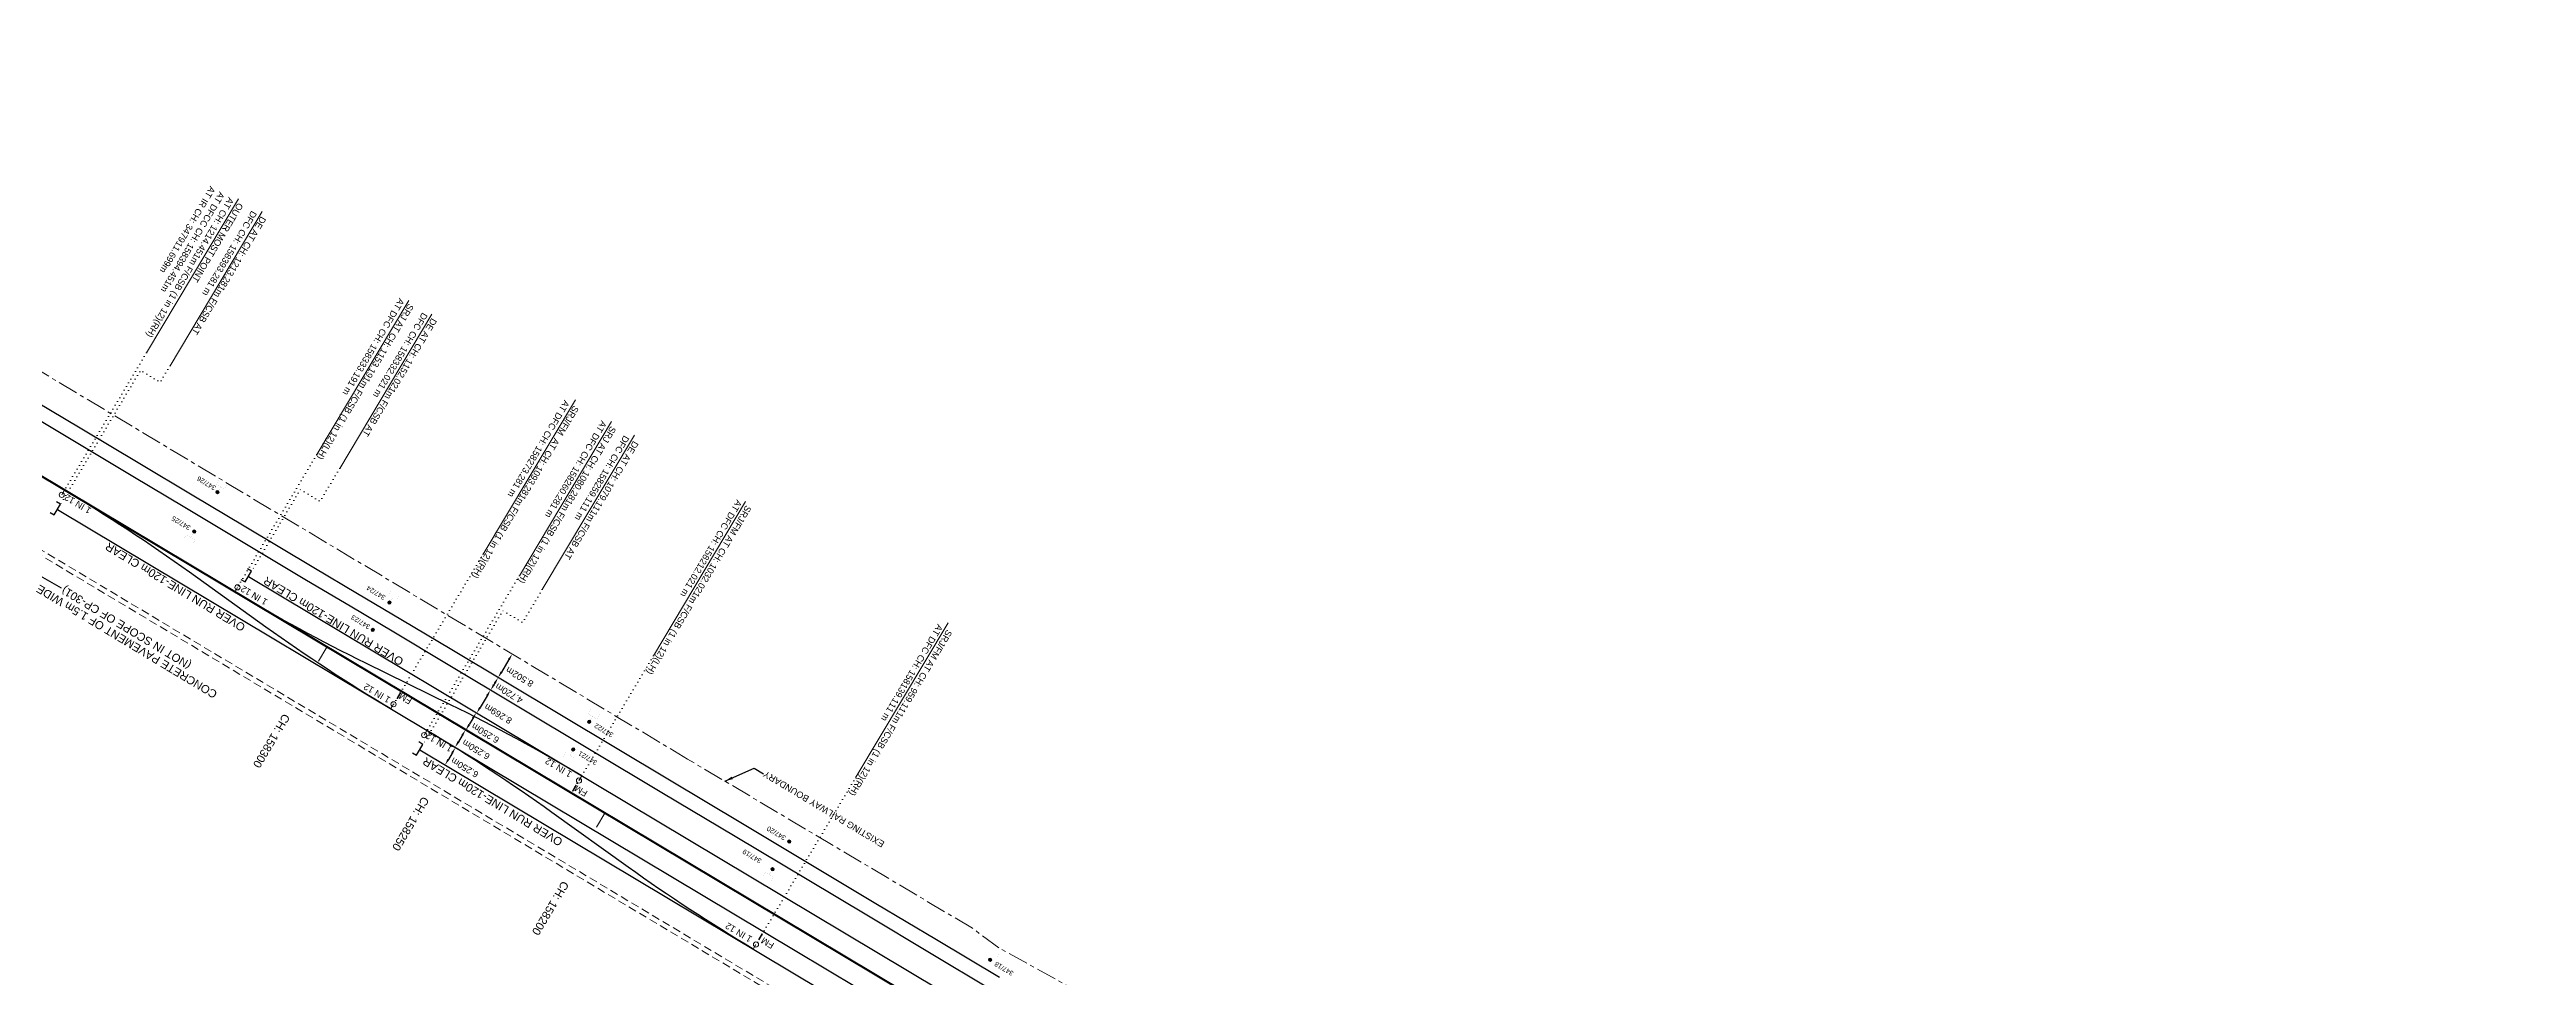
# Model space of a CAD drawing. Header units: metres. Extents: x 597821 to 610090, y 3402206 to 3407451.
# Drawn here: x 604462 to 605227, y 3405421 to 3405708 of the extents above; entities that cross this region are included whole.
import ezdxf
from ezdxf.enums import TextEntityAlignment as Align

# ---------------------------------------------------------------- set-up
doc = ezdxf.new("R2010")
doc.units = ezdxf.units.M
doc.header["$MEASUREMENT"] = 0
for name, pattern in [('CENTER', [2, 1.25, -0.25, 0.25, -0.25]), ('DASHED', [0.75, 0.5, -0.25]), ('DOT', [0.25, 0, -0.25])]:
    doc.linetypes.add(name, pattern=pattern)
doc.layers.get('Defpoints').update_dxf_attribs({"color": 5})
for name, color, linetype, lineweight in [('Existing IR Track', 143, 'Continuous', 0), ("NEW CHAWAPAIL STN. SRJ's", 10, 'Continuous', 0), ('OHE MAST', 7, 'Continuous', 0), ('Proposed Chainage', 10, 'Continuous', 0), ('PROPOSED DFCC TRACK', 1, 'Continuous', 0)]:
    doc.layers.add(name, color=color, linetype=linetype, lineweight=lineweight)
doc.layers.add('Existing Railway Boundary', color=7, linetype='CENTER')
doc.styles.add('ARIAL', font='arial.ttf')
doc.styles.get("Standard").update_dxf_attribs({"font": 'arial.ttf'})
doc.styles.add('Style-Arial', font='arial.ttf')
doc.dimstyles.new('DIM', dxfattribs={"dimtxt": 2.5, "dimasz": 2.5, "dimexe": 0.18, "dimexo": 0.0625, "dimgap": 0.09, "dimtad": 0, "dimtih": 1, "dimtoh": 1, "dimdec": 3, "dimzin": 0, "dimdsep": 46, "dimtxsty": 'Standard', "dimcen": 0.09, "dimadec": 0, "dimazin": 0, "dimtfac": 1, "dimtdec": 3, "dimtofl": 0, "dimtmove": 0, "dimatfit": 3, "dimfxl": 1, "dimtolj": 1, "dimtzin": 0, "dimarcsym": 0})
doc.dimstyles.new('ISO-25', dxfattribs={"dimtxt": 2.5, "dimasz": 2.5, "dimexe": 1.25, "dimexo": 0.625, "dimtad": 1, "dimtxsty": 'Standard', "dimcen": 2.5, "dimadec": 0, "dimazin": 0, "dimtfac": 1, "dimtmove": 0, "dimatfit": 3, "dimfxl": 1, "dimarcsym": 0})
doc.dimstyles.get("Standard").update_dxf_attribs({"dimtxt": 0.18, "dimasz": 0.18, "dimexe": 0.18, "dimexo": 0.0625, "dimgap": 0.09, "dimtad": 0, "dimtih": 1, "dimtoh": 1, "dimdec": 4, "dimzin": 0, "dimdsep": 46, "dimtxsty": 'Standard', "dimcen": 0.09, "dimadec": 0, "dimazin": 0, "dimtfac": 1, "dimtdec": 4, "dimtofl": 0, "dimtmove": 0, "dimatfit": 3, "dimfxl": 1, "dimtolj": 1, "dimtzin": 0, "dimarcsym": 0})

# ---------------------------------------------------------------- blocks, each defined once
blk = doc.blocks.new('OHE MAST')
h = blk.add_hatch(color=7)
h.dxf.hatch_style = 1
edge = h.paths.add_edge_path()
edge.add_arc((0, 0), 0.514, 0, 360)
at = {"const_width": 0.01}
for points in [[(1.5, 3.5), (1.5, 2), (-1.5, 2), (-1.5, 3.5)], [(0, 2), (0, 0)]]:
    blk.add_lwpolyline(points, dxfattribs=at)
blk.add_circle((0, 0), 0.514)
blk = doc.blocks.new('*D364')
at = {"layer": 'Defpoints', "color": 0, "transparency": 16777216}
for p in [(604604.97, 3405521.35), (604600.6, 3405514.06), (604600.6, 3405514.06)]:
    blk.add_point(p, dxfattribs=at)
at = {"layer": 'PROPOSED DFCC TRACK', "color": 0, "lineweight": -2, "transparency": 16777216}
blk.add_line((604603.94, 3405519.64), (604601.63, 3405515.77), dxfattribs=at)
at = {"layer": 'PROPOSED DFCC TRACK', "color": 0, "transparency": 16777216}
for points in [[(604603.66, 3405519.81), (604604.23, 3405519.47), (604604.97, 3405521.35)], [(604601.34, 3405515.95), (604601.92, 3405515.6), (604600.6, 3405514.06)]]:
    blk.add_solid(points, dxfattribs=at)
at = {"layer": 'PROPOSED DFCC TRACK', "color": 0, "lineweight": 0, "transparency": 16777216, "insert": (604607.25, 3405514.29), "char_height": 2, "attachment_point": 5, "rotation": 149, "style": 'Style-Arial'}
blk.add_mtext('\\A1;8.502m', dxfattribs=at)
blk = doc.blocks.new('TerminatorOpen_0.5')
at = {"color": 0, "linetype": 'ByBlock', "lineweight": -2}
for q in [(-1, 0.25), (-1, 0), (-1, -0.25)]:
    blk.add_line((0, 0), q, dxfattribs=at)
blk = doc.blocks.new('*D365')
at = {"layer": 'Defpoints', "color": 0, "transparency": 16777216}
for p in [(604600.6, 3405514.06), (604598.28, 3405510.17), (604598.28, 3405510.17)]:
    blk.add_point(p, dxfattribs=at)
at = {"layer": 'PROPOSED DFCC TRACK', "color": 0, "lineweight": -2, "transparency": 16777216}
for p, q in [((604599.58, 3405512.34), (604599.31, 3405511.89)), ((604600.5, 3405514.12), (604600.5, 3405514.12)), ((604598.17, 3405510.24), (604598.17, 3405510.24))]:
    blk.add_line(p, q, dxfattribs=at)
at = {"layer": 'PROPOSED DFCC TRACK', "color": 0, "transparency": 16777216}
for points in [[(604599.02, 3405512.06), (604599.59, 3405511.72), (604598.28, 3405510.17)], [(604599.29, 3405512.51), (604599.86, 3405512.17), (604600.6, 3405514.06)]]:
    blk.add_solid(points, dxfattribs=at)
at = {"layer": 'PROPOSED DFCC TRACK', "color": 0, "lineweight": 0, "transparency": 16777216, "insert": (604603.98, 3405509.2), "char_height": 2, "attachment_point": 5, "rotation": 149, "style": 'Style-Arial'}
blk.add_mtext('\\A1;4.720m', dxfattribs=at)
blk = doc.blocks.new('*D366')
at = {"layer": 'Defpoints', "color": 0, "transparency": 16777216}
for p in [(604598.23, 3405510.21), (604593.99, 3405503.11), (604593.99, 3405503.11)]:
    blk.add_point(p, dxfattribs=at)
at = {"layer": 'PROPOSED DFCC TRACK', "color": 0, "lineweight": -2, "transparency": 16777216}
blk.add_line((604597.2, 3405508.49), (604595.01, 3405504.82), dxfattribs=at)
at = {"layer": 'PROPOSED DFCC TRACK', "color": 0, "transparency": 16777216}
for points in [[(604594.73, 3405505), (604595.3, 3405504.65), (604593.99, 3405503.11)], [(604596.92, 3405508.66), (604597.49, 3405508.32), (604598.23, 3405510.21)]]:
    blk.add_solid(points, dxfattribs=at)
at = {"layer": 'PROPOSED DFCC TRACK', "color": 0, "lineweight": 0, "transparency": 16777216, "insert": (604600.61, 3405502.89), "char_height": 2, "attachment_point": 5, "rotation": 149, "style": 'Style-Arial'}
blk.add_mtext('\\A1;8.269m', dxfattribs=at)
blk = doc.blocks.new('*D367')
at = {"layer": 'Defpoints', "color": 0, "transparency": 16777216}
for p in [(604590.63, 3405497.83), (604590.63, 3405497.83), (604593.83, 3405503.2)]:
    blk.add_point(p, dxfattribs=at)
at = {"layer": 'PROPOSED DFCC TRACK', "color": 0, "lineweight": -2, "transparency": 16777216}
blk.add_line((604592.81, 3405501.48), (604591.65, 3405499.55), dxfattribs=at)
at = {"layer": 'PROPOSED DFCC TRACK', "color": 0, "transparency": 16777216}
for points in [[(604591.36, 3405499.72), (604591.94, 3405499.38), (604590.63, 3405497.83)], [(604592.52, 3405501.65), (604593.09, 3405501.31), (604593.83, 3405503.2)]]:
    blk.add_solid(points, dxfattribs=at)
at = {"layer": 'PROPOSED DFCC TRACK', "color": 0, "lineweight": 0, "transparency": 16777216, "insert": (604596.66, 3405496.92), "char_height": 2, "attachment_point": 5, "rotation": 149, "style": 'Style-Arial'}
blk.add_mtext('\\A1;6.250m', dxfattribs=at)
blk = doc.blocks.new('*D368')
at = {"layer": 'Defpoints', "color": 0, "transparency": 16777216}
for p in [(604590.52, 3405497.9), (604587.31, 3405492.53), (604587.31, 3405492.53)]:
    blk.add_point(p, dxfattribs=at)
at = {"layer": 'PROPOSED DFCC TRACK', "color": 0, "lineweight": -2, "transparency": 16777216}
blk.add_line((604589.5, 3405496.18), (604588.34, 3405494.25), dxfattribs=at)
at = {"layer": 'PROPOSED DFCC TRACK', "color": 0, "transparency": 16777216}
for points in [[(604589.21, 3405496.35), (604589.78, 3405496.01), (604590.52, 3405497.9)], [(604588.05, 3405494.42), (604588.63, 3405494.08), (604587.31, 3405492.53)]]:
    blk.add_solid(points, dxfattribs=at)
at = {"layer": 'PROPOSED DFCC TRACK', "color": 0, "lineweight": 0, "transparency": 16777216, "insert": (604593.79, 3405491.84), "char_height": 2, "attachment_point": 5, "rotation": 149, "style": 'Style-Arial'}
blk.add_mtext('\\A1;6.250m', dxfattribs=at)
blk = doc.blocks.new('*D369')
at = {"layer": 'Defpoints', "color": 0, "transparency": 16777216}
for p in [(604587.42, 3405492.47), (604584.21, 3405487.1), (604584.21, 3405487.1)]:
    blk.add_point(p, dxfattribs=at)
at = {"layer": 'PROPOSED DFCC TRACK', "color": 0, "lineweight": -2, "transparency": 16777216}
blk.add_line((604586.39, 3405490.75), (604585.24, 3405488.82), dxfattribs=at)
at = {"layer": 'PROPOSED DFCC TRACK', "color": 0, "transparency": 16777216}
for points in [[(604584.95, 3405488.99), (604585.52, 3405488.65), (604584.21, 3405487.1)], [(604586.11, 3405490.92), (604586.68, 3405490.58), (604587.42, 3405492.47)]]:
    blk.add_solid(points, dxfattribs=at)
at = {"layer": 'PROPOSED DFCC TRACK', "color": 0, "lineweight": 0, "transparency": 16777216, "insert": (604590.29, 3405486.27), "char_height": 2, "attachment_point": 5, "rotation": 149, "style": 'Style-Arial'}
blk.add_mtext('\\A1;6.250m', dxfattribs=at)

msp = doc.modelspace()

# ---------------------------------------------------------------- linework, layer by layer
at = {"layer": 'Existing IR Track', "color": 0, "lineweight": 25, "flags": 128}
for points in [[(604584.6393, 3405518.328), (604568.3945, 3405528.129), (604554.8501, 3405536.1368), (604541.3808, 3405544.1001), (604519.7571, 3405557.0015), (604503.8069, 3405566.553), (604487.7339, 3405576.178), (604469.2173, 3405587.2786), (604450.7227, 3405598.366), (604435.871, 3405607.2441), (604420.8633, 3405616.2157), (604403.862, 3405626.4436), (604369.8745, 3405646.7974), (604352.2291, 3405657.3525), (604334.9487, 3405667.7098), (604317.5507, 3405678.1376), (604299.492, 3405688.9267), (604286.5455, 3405696.6615)], [(604586.319, 3405522.6075), (604570.5872, 3405532.0366), (604557.1469, 3405539.976), (604543.6566, 3405547.9449), (604522.1427, 3405560.7861), (604506.1013, 3405570.3873), (604489.8816, 3405580.0953), (604471.498, 3405591.0898), (604453.1687, 3405602.0519), (604438.1424, 3405611.0408), (604423.1665, 3405619.9995), (604406.1201, 3405630.2155), (604389.9738, 3405639.8803), (604372.1277, 3405650.5604), (604354.4301, 3405661.1518), (604337.2033, 3405671.4782), (604320.0287, 3405681.7732), (604301.7328, 3405692.674), (604288.7799, 3405700.3914)], [(604755.5026, 3405421.4024), (604736.0427, 3405433.0393), (604717.3359, 3405444.2257), (604698.7438, 3405455.3435), (604676.124, 3405468.8693), (604653.5719, 3405482.3585), (604586.319, 3405522.6075)], [(604753.1794, 3405417.5225), (604733.8347, 3405429.0847), (604715.016, 3405440.3492), (604696.0711, 3405451.6893), (604673.8119, 3405465.0072), (604651.2331, 3405478.5204), (604584.6393, 3405518.328)]]:
    msp.add_lwpolyline(points, dxfattribs=at)
at = {"layer": 'Existing Railway Boundary', "color": 36, "lineweight": 20, "ltscale": 5}
msp.add_lwpolyline([(605241.1596, 3405145.0171), (605219.6297, 3405157.6928), (605211.1538, 3405163.0218), (605167.5319, 3405187.7922), (605052.5854, 3405256.546), (605008.7368, 3405283.4587), (604980.8543, 3405299.12), (604964.9672, 3405309.9316), (604877.7945, 3405359.0988), (604833.184, 3405384.9103), (604790.1731, 3405411.3092), (604755.2862, 3405430.6086), (604747.1398, 3405436.6776), (604659.1105, 3405488.9196), (604293.3559, 3405708.0299)], dxfattribs=at)
at = {"layer": "NEW CHAWAPAIL STN. SRJ's", "lineweight": 13, "flags": 128}
for points in [[(604520.4388, 3405661.9457), (604491.9986, 3405614.3811)], [(604527.7117, 3405657.9983), (604499.249, 3405610.3662)], [(604544.5826, 3405582.9396), (604573.0256, 3405630.5395)], [(604580.1321, 3405626.2953), (604551.6833, 3405578.6939)], [(604624.461, 3405599.821), (604596.0021, 3405552.1945)], [(604635.6234, 3405593.1545), (604607.1607, 3405545.5224)], [(604642.7269, 3405588.9071), (604614.2642, 3405541.275)], [(604677.055, 3405568.4105), (604648.5798, 3405520.7567)], [(604739.6558, 3405531.0237), (604711.1602, 3405483.3381)]]:
    msp.add_lwpolyline(points, dxfattribs=at)
at = {"layer": "NEW CHAWAPAIL STN. SRJ's", "linetype": 'DOT', "lineweight": 13, "ltscale": 5, "flags": 128}
for points in [[(604491.9986, 3405614.3811), (604465.7883, 3405570.495)], [(604499.249, 3405610.3662), (604496.1996, 3405605.2662), (604490.1036, 3405608.9113), (604465.4295, 3405567.6137)], [(604544.5826, 3405582.9396), (604519.229, 3405540.5007)], [(604551.6833, 3405578.6939), (604545.5844, 3405568.494), (604539.4884, 3405572.1391), (604524.4274, 3405546.9188)], [(604596.0021, 3405552.1945), (604567.4498, 3405504.4032)], [(604607.1607, 3405545.5224), (604577.7541, 3405496.3038)], [(604614.2642, 3405541.275), (604608.1653, 3405531.0751), (604602.0693, 3405534.7202), (604577.3952, 3405493.4226)], [(604648.5798, 3405520.7567), (604623.2416, 3405478.3432)], [(604711.1602, 3405483.3381), (604679.4155, 3405430.2121)]]:
    msp.add_lwpolyline(points, dxfattribs=at)
at = {"layer": 'Proposed Chainage', "linetype": 'Continuous', "lineweight": 0, "flags": 128}
msp.add_lwpolyline([(604545.1538, 3405519.1834), (604547.7187, 3405523.4754)], dxfattribs=at)
at = {"layer": 'Proposed Chainage', "lineweight": 0, "flags": 128}
msp.add_lwpolyline([(604630.994, 3405467.8857), (604633.5589, 3405472.1777)], dxfattribs=at)
at = {"layer": 'PROPOSED DFCC TRACK', "color": 1, "linetype": 'Continuous', "lineweight": 50, "flags": 128}
msp.add_lwpolyline([(606968.1513, 3404077.0371), (604380.3623, 3405623.4867)], dxfattribs=at)
at = {"layer": 'PROPOSED DFCC TRACK', "linetype": 'Continuous', "lineweight": 25, "flags": 128}
for points in [[(604462.1659, 3405565.0766), (604463.4535, 3405564.3071), (604465.4295, 3405567.6137), (604464.1419, 3405568.3832)], [(604464.4415, 3405565.9604), (606726.5509, 3404214.1353)], [(604521.1638, 3405544.3817), (604522.4514, 3405543.6122), (604524.4274, 3405546.9188), (604523.1398, 3405547.6882)], [(604523.4394, 3405545.2655), (606270.5802, 3404501.183)], [(604574.1316, 3405490.8855), (604575.4192, 3405490.116), (604577.3952, 3405493.4226), (604576.1076, 3405494.192)], [(604576.4072, 3405491.7693), (605456.2697, 3404965.9679)]]:
    msp.add_lwpolyline(points, dxfattribs=at)
at = {"layer": 'PROPOSED DFCC TRACK', "color": 10, "linetype": 'Continuous', "lineweight": 13, "flags": 128}
for points in [[(604465.7883, 3405570.495), (604466.6433, 3405571.9256)], [(604520.084, 3405541.9313), (604519.229, 3405540.5007)], [(604568.3047, 3405505.8339), (604567.4498, 3405504.4032)], [(604577.7541, 3405496.3038), (604578.609, 3405497.7345)], [(604625.5928, 3405482.2776), (604626.4477, 3405483.7083)], [(604680.2705, 3405431.6427), (604679.4155, 3405430.2121)]]:
    msp.add_lwpolyline(points, dxfattribs=at)
at = {"layer": 'PROPOSED DFCC TRACK', "linetype": 'Continuous', "lineweight": 25}
for points in [[(604567.4513, 3405504.4021, -0.02078913), (604528.8692, 3405529.6921), (604505.2249, 3405546.636, 0.02078909), (604466.6429, 3405571.9258)], [(604626.4487, 3405483.7077, 0.02078913), (604585.8997, 3405505.7062), (604559.7769, 3405518.5028, -0.02078909), (604519.228, 3405540.5013)], [(604679.4155, 3405430.212, -0.02078913), (604640.8334, 3405455.5019), (604617.1891, 3405472.4458, 0.02078909), (604578.6071, 3405497.7356)]]:
    msp.add_lwpolyline(points, format="xyb", dxfattribs=at)
at = {"layer": 'PROPOSED DFCC TRACK', "color": 5, "linetype": 'DASHED', "lineweight": 13, "ltscale": 5}
for points in [[(604451.8754, 3405558.0342), (605486.1985, 3404939.9279), (605486.8647, 3404941.0428)], [(604451.1059, 3405556.7466), (605486.7167, 3404937.8709), (605488.1523, 3404940.2733)]]:
    msp.add_lwpolyline(points, dxfattribs=at)
at = {"layer": 'PROPOSED DFCC TRACK', "linetype": 'Continuous', "lineweight": 0, "const_width": 0.5, "flags": 128}
for points in [[(604570.4761, 3405509.3939), (604569.3738, 3405507.5307)], [(604624.7563, 3405480.886), (604623.6539, 3405479.0228)], [(604681.1006, 3405433.0537), (604682.2459, 3405435.0158)]]:
    msp.add_lwpolyline(points, dxfattribs=at)
at = {"layer": 'PROPOSED DFCC TRACK', "color": 10, "linetype": 'Continuous', "lineweight": 13}
for centre in [(604465.7883, 3405570.495), (604520.084, 3405541.9313), (604568.3047, 3405505.8339), (604577.7541, 3405496.3038), (604625.5928, 3405482.2776), (604680.2705, 3405431.6427)]:
    msp.add_circle(centre, 0.8, dxfattribs=at)

# ---------------------------------------------------------------- block references
at = {"layer": 'OHE MAST', "lineweight": 20}
for p, rotation in [((604513.8841, 3405571.3654), 329.0208306544455), ((604506.7202, 3405559.1478), 149.0208306544456), ((604567.0463, 3405537.2267), 329.0208306544455), ((604561.89, 3405528.7815), 149.0208306544456), ((604628.7827, 3405500.417), 329.0208306544455), ((604623.8017, 3405491.8908), 149.0208306544456), ((604690.539, 3405463.4303), 329.0208306544455), ((604685.3869, 3405454.8644), 149.0208306544456), ((604752.588, 3405426.948), 329.0208306544455)]:
    msp.add_blockref('OHE MAST', p, dxfattribs=dict(at, rotation=rotation))

# ---------------------------------------------------------------- texts
at = {"color": 5, "style": 'ARIAL'}
for s, p in [('CONCRETE PAVEMENT OF 1.5m WIDE', (604485.876, 3405525.1709)), ('(NOT IN SCOPE OF CP-301)', (604485.7399, 3405529.444))]:
    msp.add_text(s, height=2.5, rotation=148.8981174, dxfattribs=at).set_placement(p, align=Align.MIDDLE_CENTER)
at = {"layer": 'Existing Railway Boundary', "color": 36, "linetype": 'Continuous', "ltscale": 5, "style": 'ARIAL'}
msp.add_text('EXISTING RAILWAY BOUNDARY', height=2, rotation=149, dxfattribs=at).set_placement((604683.3216, 3405485.3727), align=Align.RIGHT)
at = {"layer": "NEW CHAWAPAIL STN. SRJ's", "lineweight": 13, "style": 'ARIAL'}
for p in [(604500.8379, 3405542.0457), (604549.7262, 3405531.476), (604598.891, 3405475.7451)]:
    msp.add_text('OVER RUN LINE-120m CLEAR', height=2.5, rotation=148.8981174, dxfattribs=at).set_placement(p, align=Align.MIDDLE_CENTER)
at = {"layer": "NEW CHAWAPAIL STN. SRJ's", "lineweight": 13, "char_height": 2, "attachment_point": 4, "rotation": 239.1376746, "line_spacing_factor": 0.648, "style": 'ARIAL'}
for s, insert, width in [('\\pxsm1;OUTER MOST POINT\\PAT CH: 1214.451m F/CSB (1 in 12)(RH)\\PAT DFCC CH: 158394.451m{\\C7;\\PAT IR CH: 347911.699m}', (604516.7919, 3405662.9575), 54.830593), ('\\pxsm1;DE AT CH: 1213.281m F/CSB AT DFC CH: 158393.281 m', (604526.7449, 3405657.0614), 46.810471), ('\\pxsm1;SRJ AT CH: 1153.191m F/CSB (1 in 12)(LH)\\PAT DFC CH: 158333.191 m ', (604572.3367, 3405630.0842), 62.398806), ('\\pxsm1;DE AT CH: 1152.021m F/CSB AT DFC CH: 158332.021 m', (604579.4978, 3405625.6233), 46.810471), ('\\pxsm1;SRJ/FM  AT CH: 1093.281m F/CSB (1 in 12)(RH)\\PAT DFC CH: 158273.281 m ', (604623.3491, 3405598.5915), 62.398806), ('\\pxsm1;SRJ AT CH: 1080.281m F/CSB (1 in 12)(RH)\\PAT DFC CH: 158260.281 m ', (604634.8486, 3405592.2452), 62.398806), ('\\pxsm1;DE AT CH: 1079.111m F/CSB AT DFC CH: 158259.111 m', (604641.8042, 3405587.6866), 46.810471), ('\\pxsm1;SRJ/FM AT CH: 1032.021m F/CSB (1 in 12)(LH)\\PAT DFC CH: 158212.021 m ', (604676.6408, 3405567.8117), 68.411767), ('\\pxsm1;SRJ/FM AT CH: 959.111m F/CSB (1 in 12)(RH)\\PAT DFC CH: 158139.111 m ', (604738.6891, 3405529.4093), 68.820232)]:
    msp.add_mtext(s, dxfattribs=dict(at, insert=insert, width=width))
at = {"layer": 'OHE MAST', "style": 'ARIAL'}
for s, p in [('347/26', (604513.6103, 3405573.0795)), ('347/25', (604505.7864, 3405560.7725)), ('347/24', (604566.0088, 3405539.245)), ('347/23', (604561.2812, 3405530.1916)), ('347/22', (604636.4002, 3405496.7659)), ('347/21', (604631.426, 3405488.1969)), ('347/20', (604689.6687, 3405464.9904)), ('347/19', (604682.1734, 3405457.8627)), ('347/18', (604760.0116, 3405423.1679))]:
    msp.add_text(s, height=1.5, rotation=149, dxfattribs=at).set_placement(p)
at = {"layer": 'Proposed Chainage', "lineweight": 0, "char_height": 2.5, "attachment_point": 4, "rotation": 239.1376746, "line_spacing_factor": 0.6, "style": 'Style-Arial'}
for s, insert in [('CH: 158300', (604535.3575, 3405502.5167)), ('CH: 158250', (604578.3416, 3405476.9175)), ('CH: 158200', (604621.5338, 3405450.8459))]:
    msp.add_mtext(s, dxfattribs=dict(at, insert=insert))
at = {"layer": 'PROPOSED DFCC TRACK', "color": 10, "linetype": 'Continuous', "lineweight": 13, "char_height": 2, "attachment_point": 4, "rotation": 149.1376746, "line_spacing_factor": 0.60036, "style": 'ARIAL'}
for s, insert in [('1 IN 12', (604474.6265, 3405565.3681)), ('1 IN 12', (604529.078, 3405537.1341)), ('1 IN 12', (604567.0523, 3405506.9254)), ('FM', (604573.6588, 3405506.5314)), ('1 IN 12', (604586.2304, 3405491.7859)), ('1 IN 12', (604623.1342, 3405483.9486)), ('FM', (604627.939, 3405478.0234)), ('1 IN 12', (604678.7952, 3405433.0477)), ('FM', (604685.5761, 3405431.0494))]:
    msp.add_mtext(s, dxfattribs=dict(at, insert=insert))

# ---------------------------------------------------------------- dimensions: what is measured, and where the dimension line sits
at = {"layer": 'PROPOSED DFCC TRACK', "color": 7, "lineweight": 0}
dim = msp.add_linear_dim(base=(604600.6036, 3405514.0586), p1=(604604.9694, 3405521.3536), p2=(604600.6036, 3405514.0586), angle=239.1006319, dimstyle='Standard', override={"dimtxt": 2, "dimasz": 2, "dimexe": 0.125, "dimexo": 0.125, "dimgap": 0.125, "dimtad": 1, "dimtih": 0, "dimtoh": 0, "dimdec": 3, "dimzin": 3, "dimpost": 'm', "dimtxsty": 'Style-Arial', "dimsah": 1, "dimadec": 4, "dimazin": 3, "dimtmove": 2, "dimatfit": 1, "dimldrblk": 'TerminatorOpen_0.5', "dimfrac": 2, "dimtzin": 11}, dxfattribs=at)
dim.commit()
dim.dimension.update_dxf_attribs({"geometry": '*D364', "text_midpoint": (604607.2519, 3405514.29), "dimtype": 161, "text_rotation": 149})
dim = msp.add_linear_dim(base=(604598.2811, 3405510.1734), p1=(604600.6036, 3405514.0586), p2=(604598.2811, 3405510.1734), angle=239.1303902, text='4.720m', dimstyle='Standard', override={"dimtxt": 2, "dimasz": 2, "dimexe": 0.125, "dimexo": 0.125, "dimgap": 0.125, "dimtad": 1, "dimtih": 0, "dimtoh": 0, "dimdec": 3, "dimzin": 3, "dimpost": 'm', "dimtxsty": 'Style-Arial', "dimsah": 1, "dimadec": 4, "dimazin": 3, "dimtmove": 2, "dimatfit": 1, "dimldrblk": 'TerminatorOpen_0.5', "dimfrac": 2, "dimtzin": 11}, dxfattribs=at)
dim.commit()
dim.dimension.update_dxf_attribs({"geometry": '*D365', "text_midpoint": (604603.9835, 3405509.2031), "dimtype": 161, "text_rotation": 149})
at = {"layer": 'PROPOSED DFCC TRACK', "color": 10, "lineweight": 0}
for base, p1, p2, picture, middle in [((604593.9857, 3405503.1074), (604598.2275, 3405510.2055), (604593.9857, 3405503.1074), '*D366', (604600.6118, 3405502.888)), ((604587.3149, 3405492.5319), (604590.521, 3405497.8969), (604587.3149, 3405492.5319), '*D368', (604593.7892, 3405491.8423)), ((604590.6251, 3405497.8347), (604593.8312, 3405503.1997), (604590.6251, 3405497.8347), '*D367', (604596.6645, 3405496.9227)), ((604584.2129, 3405487.1047), (604587.419, 3405492.4697), (604584.2129, 3405487.1047), '*D369', (604590.2923, 3405486.2708))]:
    dim = msp.add_linear_dim(base=base, p1=p1, p2=p2, angle=239.1376746, dimstyle='Standard', override={"dimtxt": 2, "dimasz": 2, "dimexe": 0.125, "dimexo": 0.125, "dimgap": 0.125, "dimtad": 1, "dimtih": 0, "dimtoh": 0, "dimdec": 3, "dimzin": 3, "dimpost": 'm', "dimtxsty": 'Style-Arial', "dimsah": 1, "dimadec": 4, "dimazin": 3, "dimtmove": 2, "dimatfit": 1, "dimldrblk": 'TerminatorOpen_0.5', "dimfrac": 2, "dimtzin": 11}, dxfattribs=at)
    dim.commit()
    dim.dimension.update_dxf_attribs({"geometry": picture, "text_midpoint": middle, "dimtype": 161, "text_rotation": 149})

# ---------------------------------------------------------------- leaders
at = {"color": 5}
msp.add_leader([(604457.3482, 3405553.6361), (604458.452, 3405545.9375), (604465.633, 3405541.7701)], dimstyle='DIM', override={"dimgap": 0.09, "dimtad": 0}, dxfattribs=at)
at = {"layer": 'Existing Railway Boundary', "color": 36, "linetype": 'Continuous', "ltscale": 5}
msp.add_leader([(604670.6526, 3405482.0698), (604679.685, 3405486.1115), (604682.6441, 3405484.3289)], dimstyle='ISO-25', override={"dimtxt": 3, "dimasz": 2.5, "dimgap": 0.625, "dimtad": 0, "dimdec": 3, "dimzin": 2, "dimtdec": 3}, dxfattribs=at)

doc.saveas('drawing.dxf')
